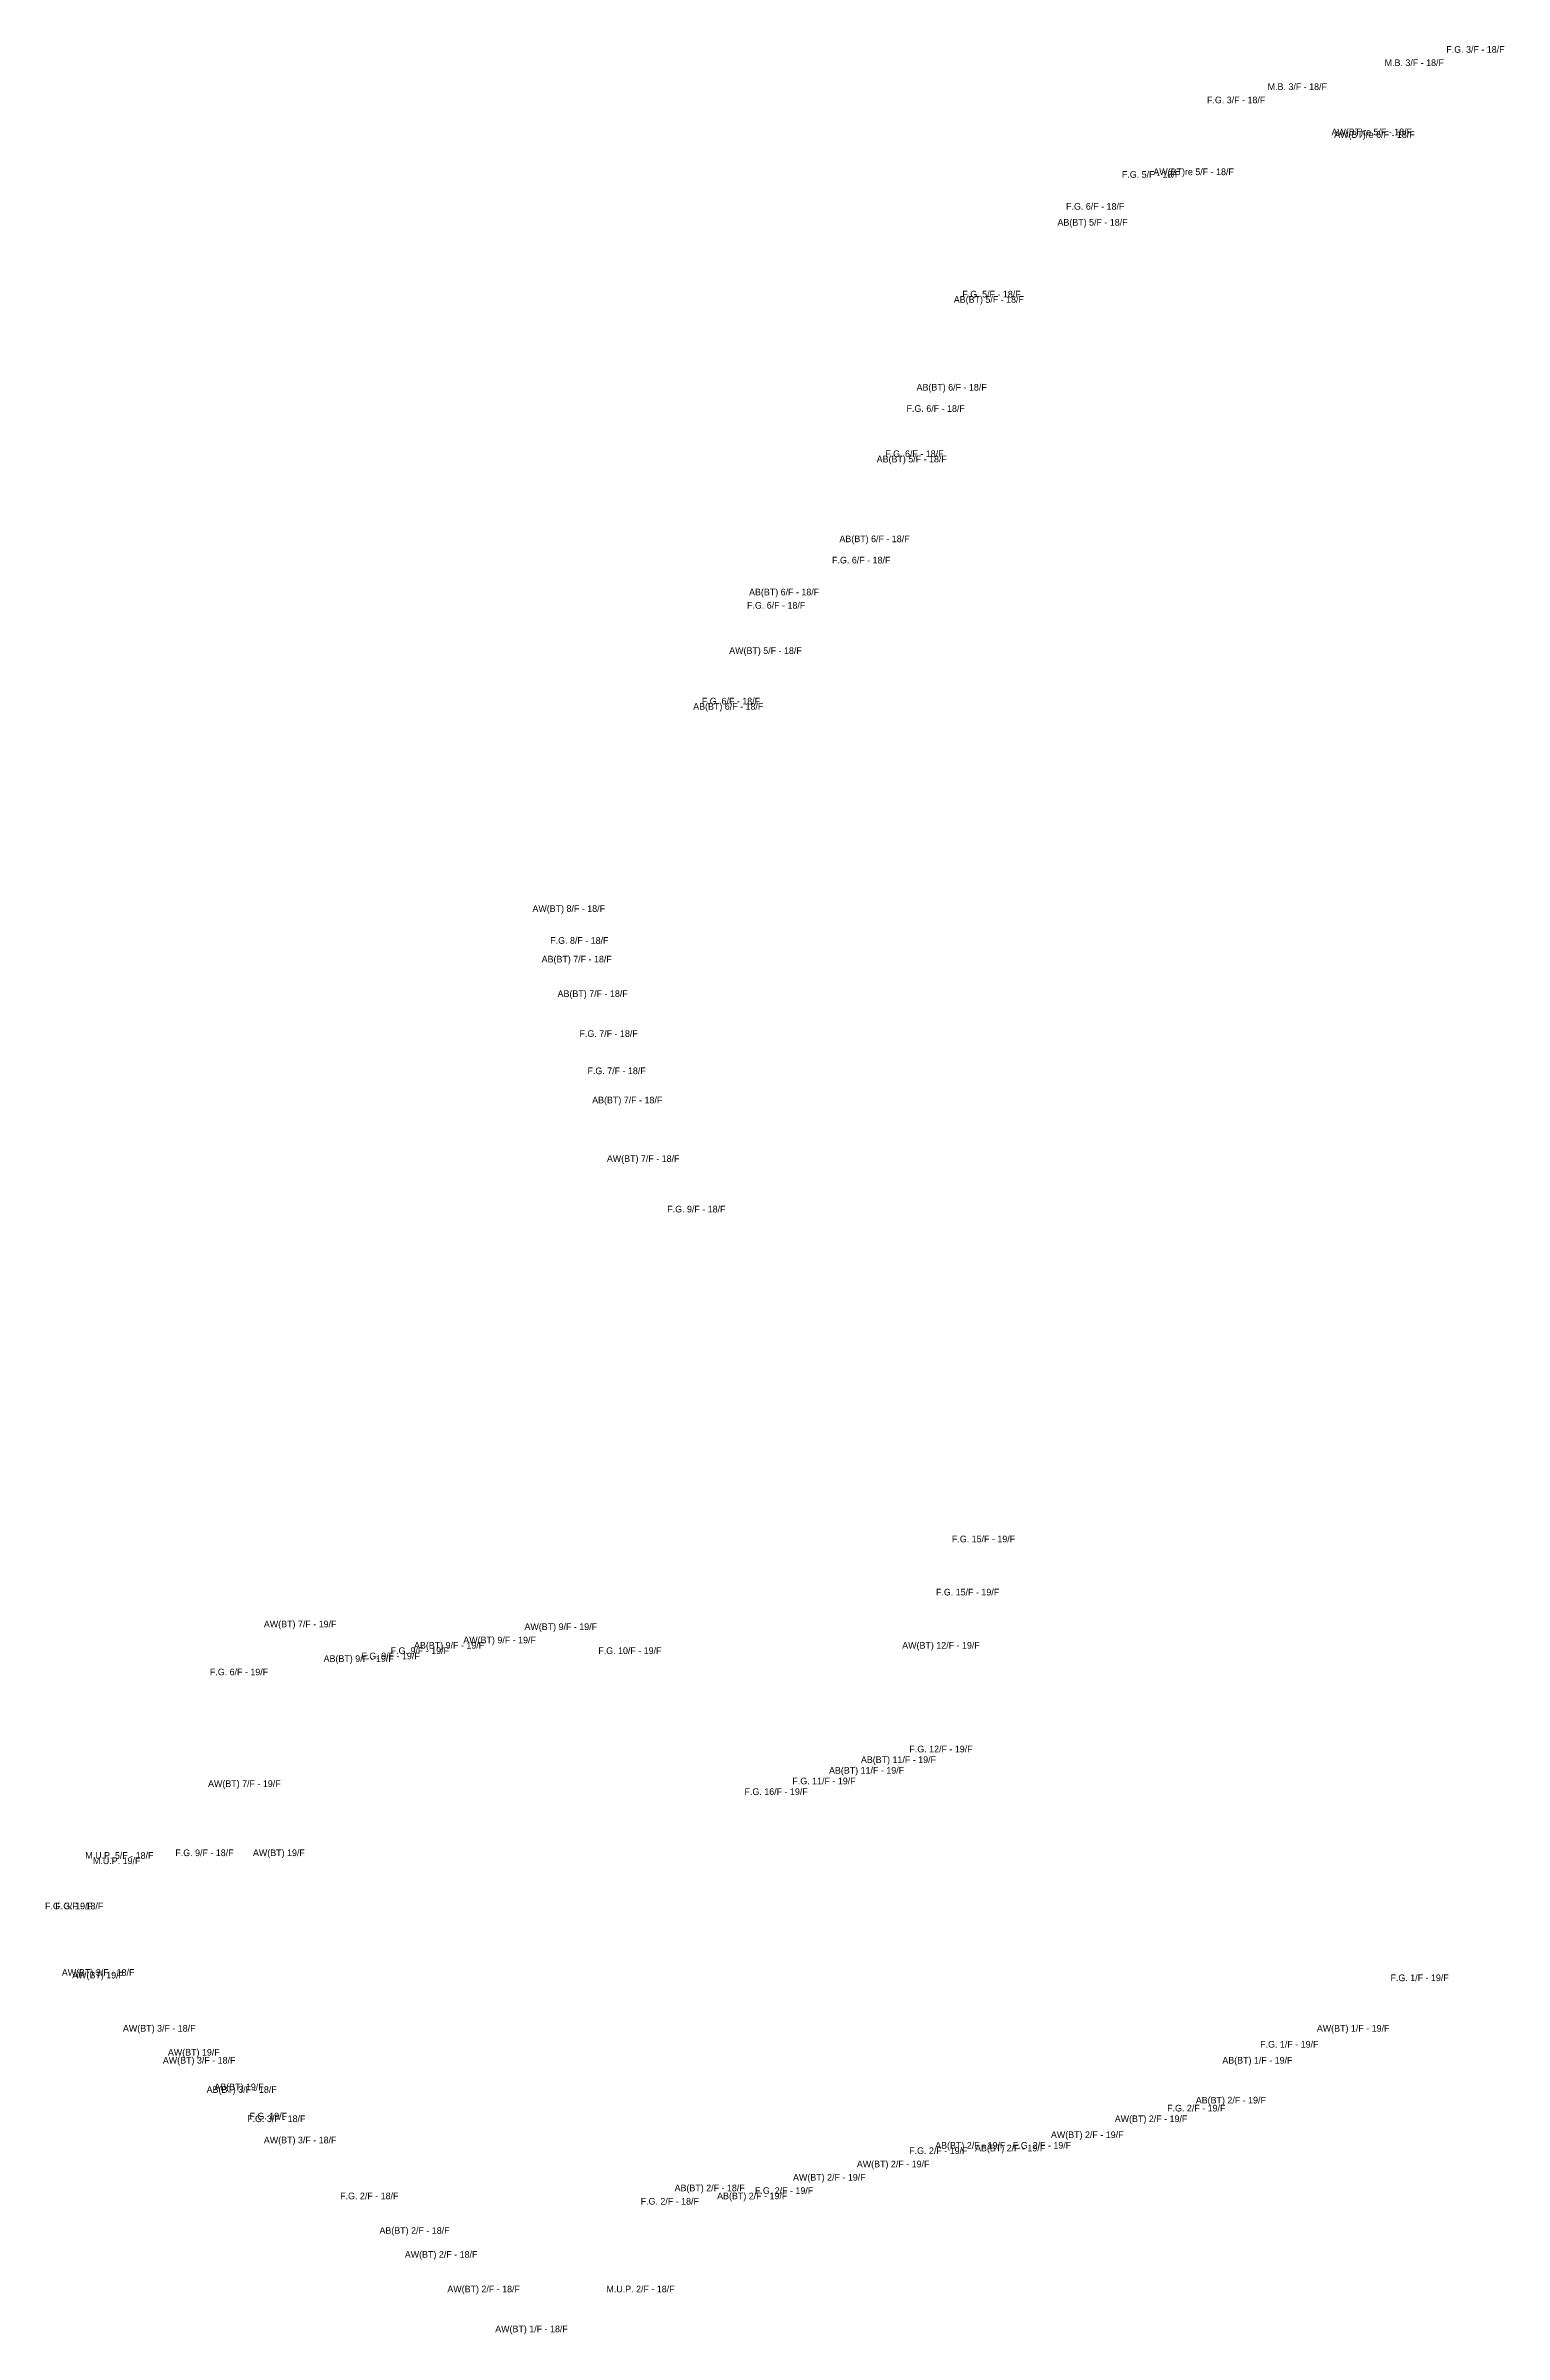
# Model space of a CAD drawing. Extents: x 817078 to 817239, y 826078 to 826189.
# Drawn here: x 817078.1 to 817132.9, y 826090.7 to 826176.7 of the extents above; entities that cross this region are included whole.
import ezdxf
from ezdxf.enums import TextEntityAlignment as Align

# ---------------------------------------------------------------- set-up
doc = ezdxf.new("R2010")
doc.units = 0
doc.layers.add('AC_Mitigation_Check', color=3, linetype='Continuous')

msp = doc.modelspace()

# ---------------------------------------------------------------- texts
at = {"layer": 'AC_Mitigation_Check'}
for s, p in [(' F.G. 3/F - 18/F', (817131.8, 826176.6)), (' M.B. 3/F - 18/F', (817129.5, 826176.1)), (' F.G. 3/F - 18/F', (817122.8, 826174.7)), (' M.B. 3/F - 18/F', (817125.1, 826175.2)), (' AW(BT)re 5/F - 18/F', (817127.9, 826173.5)), (' AW(BT)re 6/F - 18/F', (817128, 826173.4)), (' F.G. 5/F - 18/F', (817119.6, 826171.9)), (' AW(BT)re 5/F - 18/F', (817121.2, 826172)), (' F.G. 6/F - 18/F', (817117.5, 826170.7)), (' AB(BT) 5/F - 18/F', (817117.4, 826170.1)), (' AB(BT) 5/F - 18/F', (817113.5, 826167.2)), (' F.G. 5/F - 18/F', (817113.6, 826167.4)), (' AB(BT) 6/F - 18/F', (817112.1, 826163.9)), (' F.G. 6/F - 18/F', (817111.5, 826163.1)), (' AB(BT) 5/F - 18/F', (817110.6, 826161.2)), (' F.G. 6/F - 18/F', (817110.7, 826161.4)), (' F.G. 6/F - 18/F', (817108.7, 826157.4)), (' AB(BT) 6/F - 18/F', (817109.2, 826158.2)), (' F.G. 6/F - 18/F', (817105.5, 826155.7)), (' AB(BT) 6/F - 18/F', (817105.8, 826156.2)), (' AW(BT) 5/F - 18/F', (817105.1, 826154)), (' AB(BT) 6/F - 18/F', (817103.7, 826151.9)), (' F.G. 6/F - 18/F', (817103.8, 826152.1)), (' AW(BT) 8/F - 18/F', (817097.7, 826144.3)), (' F.G. 8/F - 18/F', (817098.1, 826143.1)), (' AB(BT) 7/F - 18/F', (817098, 826142.4)), (' AB(BT) 7/F - 18/F', (817098.6, 826141.1)), (' F.G. 7/F - 18/F', (817099.2, 826139.6)), (' F.G. 7/F - 18/F', (817099.5, 826138.2)), (' AB(BT) 7/F - 18/F', (817099.9, 826137.1)), (' AW(BT) 7/F - 18/F', (817100.5, 826134.9)), (' F.G. 9/F - 18/F', (817102.5, 826133)), (' F.G. 15/F - 19/F', (817113.3, 826120.6)), (' F.G. 15/F - 19/F', (817112.7, 826118.6)), (' AW(BT) 7/F - 19/F', (817087.6, 826117.4)), (' AW(BT) 9/F - 19/F', (817097.4, 826117.3)), (' AB(BT) 9/F - 19/F', (817089.8, 826116.1)), (' F.G. 9/F - 19/F', (817091, 826116.2)), (' F.G. 9/F - 19/F', (817092.1, 826116.4)), (' AB(BT) 9/F - 19/F', (817093.2, 826116.6)), (' AW(BT) 9/F - 19/F', (817095.1, 826116.8)), (' F.G. 10/F - 19/F', (817100, 826116.4)), (' AW(BT) 12/F - 19/F', (817111.7, 826116.6)), (' F.G. 6/F - 19/F', (817085.3, 826115.6)), (' F.G. 12/F - 19/F', (817111.7, 826112.7)), (' AB(BT) 11/F - 19/F', (817108.9, 826111.9)), (' AB(BT) 11/F - 19/F', (817110.1, 826112.3)), (' AW(BT) 7/F - 19/F', (817085.5, 826111.4)), (' F.G. 16/F - 19/F', (817105.5, 826111.1)), (' F.G. 11/F - 19/F', (817107.3, 826111.5)), (' M.U.P. 5/F - 18/F', (817080.8, 826108.7)), (' M.U.P. 19/F', (817080.7, 826108.5)), (' F.G. 9/F - 18/F', (817084, 826108.8)), (' AW(BT) 19/F', (817086.8, 826108.8)), (' F.G. 3/F - 18/F', (817079.1, 826106.8)), (' F.G. 19/F', (817079.1, 826106.8)), (' AW(BT) 3/F - 18/F', (817080, 826104.3)), (' AW(BT) 19/F', (817080, 826104.2)), (' F.G. 1/F - 19/F', (817129.7, 826104.1)), (' AW(BT) 3/F - 18/F', (817082.3, 826102.2)), (' F.G. 1/F - 19/F', (817124.8, 826101.6)), (' AW(BT) 1/F - 19/F', (817127.2, 826102.2)), (' AW(BT) 3/F - 18/F', (817083.8, 826101)), (' AW(BT) 19/F', (817083.6, 826101.3)), (' AB(BT) 1/F - 19/F', (817123.6, 826101)), (' AB(BT) 3/F - 18/F', (817085.4, 826099.9)), (' AB(BT) 19/F', (817085.3, 826100)), (' F.G. 19/F', (817086.4, 826098.9)), (' F.G. 2/F - 19/F', (817121.3, 826099.2)), (' AB(BT) 2/F - 19/F', (817122.6, 826099.5)), (' F.G. 3/F - 18/F', (817086.7, 826098.8)), (' AW(BT) 2/F - 19/F', (817117.2, 826098.2)), (' AW(BT) 2/F - 19/F', (817119.6, 826098.8)), (' AW(BT) 3/F - 18/F', (817087.6, 826098)), (' F.G. 2/F - 19/F', (817111.6, 826097.6)), (' AB(BT) 2/F - 19/F', (817112.8, 826097.8)), (' AB(BT) 2/F - 19/F', (817114.3, 826097.7)), (' F.G. 2/F - 19/F', (817115.5, 826097.8)), (' AW(BT) 2/F - 19/F', (817107.5, 826096.6)), (' AW(BT) 2/F - 19/F', (817109.9, 826097.1)), (' F.G. 2/F - 18/F', (817090.2, 826095.9)), (' F.G. 2/F - 18/F', (817101.5, 826095.7)), (' AB(BT) 2/F - 18/F', (817103, 826096.2)), (' AB(BT) 2/F - 19/F', (817104.6, 826095.9)), (' F.G. 2/F - 19/F', (817105.8, 826096.1)), (' AB(BT) 2/F - 18/F', (817091.9, 826094.6)), (' AW(BT) 2/F - 18/F', (817092.9, 826093.7)), (' AW(BT) 2/F - 18/F', (817094.5, 826092.4)), (' M.U.P. 2/F - 18/F', (817100.4, 826092.4)), (' AW(BT) 1/F - 18/F', (817096.3, 826090.9))]:
    msp.add_text(s, height=0.25, dxfattribs=at).set_placement(p, align=Align.MIDDLE_CENTER)

doc.saveas('drawing.dxf')
